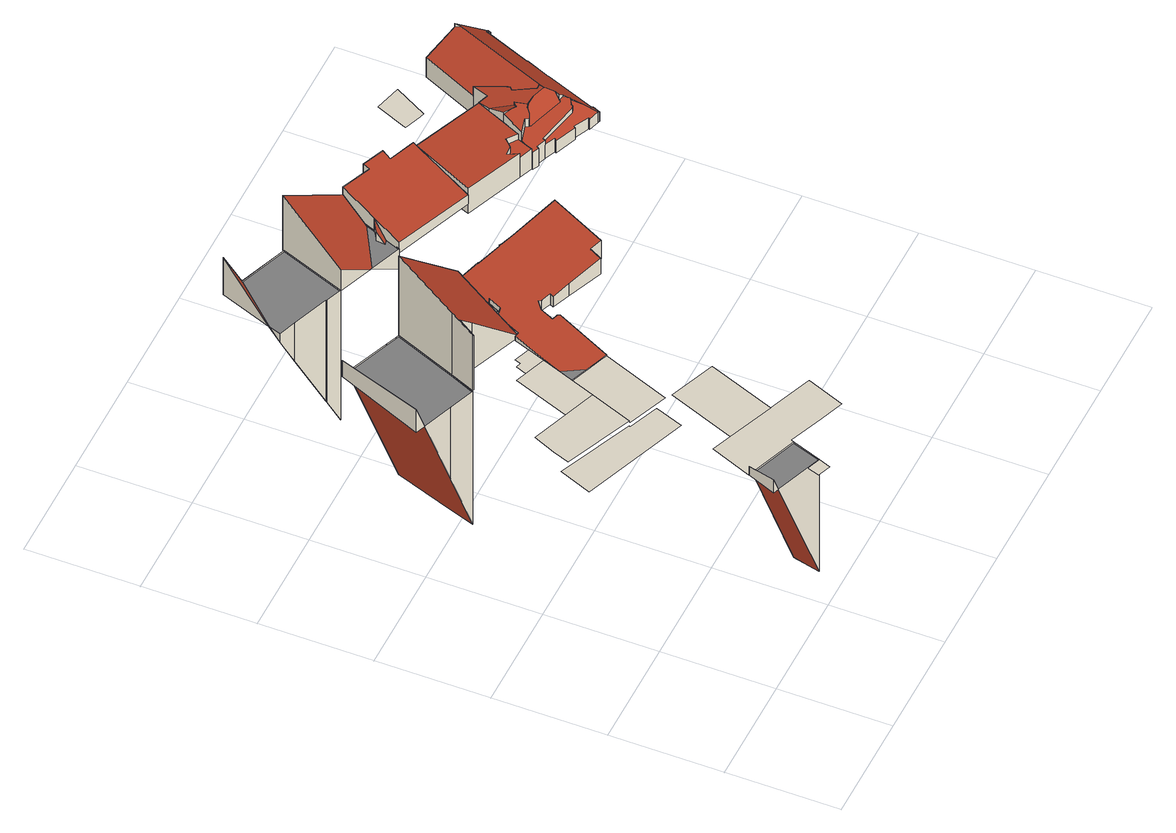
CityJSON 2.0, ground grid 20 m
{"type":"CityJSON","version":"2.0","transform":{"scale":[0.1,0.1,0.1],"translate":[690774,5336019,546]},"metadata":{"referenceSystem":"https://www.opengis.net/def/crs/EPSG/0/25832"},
"CityObjects":{
"building1":{"type":"Building","attributes":{"area_m2":55.53,"max_x":690797.88,"max_y":5336030,"min_x":690786.38,"min_y":5336021.5,"rf_extrusion_mode":"standard","rf_force_lod11":false,"rf_h_ground":576.92,"rf_h_pc_98p":0,"rf_h_roof_50p":577.88,"rf_h_roof_70p":578.38,"rf_h_roof_max":578.83,"rf_h_roof_min":576.83,"rf_is_glass_roof":false,"rf_nodata_frac":0.86,"rf_nodata_r":0,"rf_pc_select":"_HIGHEST_YET_INSUFFICIENT_COVERAGE","rf_pc_year":2026,"rf_pointcloud_unusable":false,"rf_pt_density":82.58,"rf_ridgelines":0,"rf_rmse_lod22":0.312,"rf_roof_planes":2,"rf_roof_type":"slanted","rf_success":true,"rf_t_run":2,"rf_volume_lod22":-642.86,"source_file":"690_5336.gml"},"children":["building1-1"]},
"building1-1":{"type":"BuildingPart","parents":["building1"],"geometry":[{"type":"MultiSurface","lod":"2.2","boundaries":[[[0,1,2,3]],[[1,4,5]],[[6,2,5]],[[2,6,7,3]],[[8,0,9]],[[3,7,9]],[[4,1,0,8]],[[4,8,9,7,6,5]]],"semantics":{"surfaces":[{"type":"GroundSurface"},{"type":"WallSurface","on_footprint_edge":true},{"type":"RoofSurface","rf_azimuth":107.86,"rf_h_roof_50p":565.72,"rf_h_roof_70p":571.41,"rf_h_roof_max":580.19,"rf_h_roof_min":550.84,"rf_slope":70.1}],"values":[0,1,1,1,1,1,1,2]}}]},
"building2":{"type":"Building","attributes":{"area_m2":118.25,"max_x":690795.81,"max_y":5336057,"min_x":690774.81,"min_y":5336044,"rf_extrusion_mode":"skip","rf_force_lod11":false,"rf_h_ground":577.03,"rf_h_pc_98p":0,"rf_h_roof_50p":0,"rf_h_roof_70p":0,"rf_h_roof_max":0,"rf_h_roof_min":0,"rf_is_glass_roof":false,"rf_nodata_frac":0.964,"rf_nodata_r":0,"rf_pc_select":"_HIGHEST_YET_INSUFFICIENT_COVERAGE","rf_pc_year":2026,"rf_pointcloud_unusable":true,"rf_pt_density":4,"rf_roof_planes":0,"rf_roof_type":"no points","rf_success":true,"rf_t_run":0,"source_file":"690_5336.gml"},"geometry":[{"type":"MultiSurface","lod":"0","boundaries":[[[10,11,12,13,14,15,16]]]}]},
"building3":{"type":"Building","attributes":{"area_m2":5.8,"max_x":690795.94,"max_y":5336022.5,"min_x":690792.81,"min_y":5336019,"rf_extrusion_mode":"skip","rf_force_lod11":false,"rf_h_ground":576.92,"rf_h_pc_98p":0,"rf_h_roof_50p":0,"rf_h_roof_70p":0,"rf_h_roof_max":0,"rf_h_roof_min":0,"rf_is_glass_roof":false,"rf_nodata_frac":1,"rf_nodata_r":0,"rf_pc_select":"_HIGHEST_YET_INSUFFICIENT_COVERAGE","rf_pc_year":0,"rf_pointcloud_unusable":true,"rf_pt_density":0,"rf_roof_planes":0,"rf_roof_type":"no points","rf_success":true,"rf_t_run":0,"source_file":"690_5336.gml"},"geometry":[{"type":"MultiSurface","lod":"0","boundaries":[[[3,17,18,19]]]}]},
"building4":{"type":"Building","attributes":{"area_m2":101.1,"max_x":690793.38,"max_y":5336063.5,"min_x":690778.38,"min_y":5336051.5,"rf_extrusion_mode":"skip","rf_force_lod11":false,"rf_h_ground":578.12,"rf_h_pc_98p":0,"rf_h_roof_50p":0,"rf_h_roof_70p":0,"rf_h_roof_max":0,"rf_h_roof_min":0,"rf_is_glass_roof":false,"rf_nodata_frac":0.968,"rf_nodata_r":0,"rf_pc_select":"_HIGHEST_YET_INSUFFICIENT_COVERAGE","rf_pc_year":2026,"rf_pointcloud_unusable":true,"rf_pt_density":4,"rf_roof_planes":0,"rf_roof_type":"no points","rf_success":true,"rf_t_run":0,"source_file":"690_5336.gml"},"geometry":[{"type":"MultiSurface","lod":"0","boundaries":[[[20,21,22,23,24]]]}]},
"building5":{"type":"Building","attributes":{"area_m2":160.46,"max_x":690811.12,"max_y":5336037.5,"min_x":690788.38,"min_y":5336023,"rf_extrusion_mode":"skip","rf_force_lod11":false,"rf_h_ground":576.92,"rf_h_pc_98p":0,"rf_h_roof_50p":0,"rf_h_roof_70p":0,"rf_h_roof_max":0,"rf_h_roof_min":0,"rf_is_glass_roof":false,"rf_nodata_frac":0.988,"rf_nodata_r":0,"rf_pc_select":"_HIGHEST_YET_INSUFFICIENT_COVERAGE","rf_pc_year":2026,"rf_pointcloud_unusable":true,"rf_pt_density":4,"rf_roof_planes":0,"rf_roof_type":"no points","rf_success":true,"rf_t_run":0,"source_file":"690_5336.gml"},"geometry":[{"type":"MultiSurface","lod":"0","boundaries":[[[25,26,27,28,29,30,31]]]}]},
"building6":{"type":"Building","attributes":{"area_m2":212.73,"max_x":690792.81,"max_y":5336096.5,"min_x":690774.56,"min_y":5336076.5,"rf_extrusion_mode":"standard","rf_force_lod11":false,"rf_h_ground":578.22,"rf_h_pc_98p":0,"rf_h_roof_50p":581.12,"rf_h_roof_70p":581.58,"rf_h_roof_max":582.38,"rf_h_roof_min":580.12,"rf_is_glass_roof":false,"rf_nodata_frac":0.912,"rf_nodata_r":0,"rf_pc_select":"_HIGHEST_YET_INSUFFICIENT_COVERAGE","rf_pc_year":2026,"rf_pointcloud_unusable":false,"rf_pt_density":33.71,"rf_ridgelines":0,"rf_rmse_lod22":0.27,"rf_roof_planes":2,"rf_roof_type":"slanted","rf_success":true,"rf_t_run":4,"rf_volume_lod22":-2792.94,"source_file":"690_5336.gml"},"children":["building6-1"]},
"building6-1":{"type":"BuildingPart","parents":["building6"],"geometry":[{"type":"MultiSurface","lod":"2.2","boundaries":[[[32,33,34,35,36,37,38,39]],[[36,40,41,37]],[[37,41,42,38]],[[43,39,44]],[[38,42,44]],[[45,33,46]],[[32,47,46]],[[35,48,40,36]],[[34,49,48,35]],[[33,45,49,34]],[[47,32,39,43]],[[47,43,44,42,41,40,48,49,45,46]]],"semantics":{"surfaces":[{"type":"GroundSurface"},{"type":"WallSurface","on_footprint_edge":true},{"type":"RoofSurface","rf_azimuth":110.71,"rf_h_roof_50p":565.32,"rf_h_roof_70p":572.49,"rf_h_roof_max":583.74,"rf_h_roof_min":546.73,"rf_slope":70.15}],"values":[0,1,1,1,1,1,1,1,1,1,1,2]}}]},
"building7":{"type":"Building","attributes":{"area_m2":65.28,"max_x":690797.19,"max_y":5336071,"min_x":690787.69,"min_y":5336059,"rf_extrusion_mode":"standard","rf_force_lod11":false,"rf_h_ground":578.12,"rf_h_pc_98p":0,"rf_h_roof_50p":578.12,"rf_h_roof_70p":578.12,"rf_h_roof_max":578.22,"rf_h_roof_min":578.03,"rf_is_glass_roof":false,"rf_nodata_frac":0.935,"rf_nodata_r":0,"rf_pc_select":"_HIGHEST_YET_INSUFFICIENT_COVERAGE","rf_pc_year":2026,"rf_pointcloud_unusable":false,"rf_pt_density":18.12,"rf_ridgelines":0,"rf_rmse_lod22":0,"rf_roof_planes":1,"rf_roof_type":"slanted","rf_success":true,"rf_t_run":1,"rf_volume_lod22":0,"source_file":"690_5336.gml"},"geometry":[{"type":"MultiSurface","lod":"0","boundaries":[[[50,22,51,52]]]}]},
"building8":{"type":"Building","attributes":{"area_m2":98.35,"max_x":690802.12,"max_y":5336063,"min_x":690790.44,"min_y":5336048.5,"rf_extrusion_mode":"skip","rf_force_lod11":false,"rf_h_ground":578.03,"rf_h_pc_98p":0,"rf_h_roof_50p":0,"rf_h_roof_70p":0,"rf_h_roof_max":0,"rf_h_roof_min":0,"rf_is_glass_roof":false,"rf_nodata_frac":0.941,"rf_nodata_r":0,"rf_pc_select":"_HIGHEST_YET_INSUFFICIENT_COVERAGE","rf_pc_year":2026,"rf_pointcloud_unusable":true,"rf_pt_density":4,"rf_roof_planes":0,"rf_roof_type":"no points","rf_success":true,"rf_t_run":0,"source_file":"690_5336.gml"},"geometry":[{"type":"MultiSurface","lod":"0","boundaries":[[[53,54,55,56]]]}]},
"building9":{"type":"Building","attributes":{"area_m2":113.41,"max_x":690807.62,"max_y":5336048,"min_x":690794.75,"min_y":5336033,"rf_extrusion_mode":"skip","rf_force_lod11":false,"rf_h_ground":576.97,"rf_h_pc_98p":0,"rf_h_roof_50p":0,"rf_h_roof_70p":0,"rf_h_roof_max":0,"rf_h_roof_min":0,"rf_is_glass_roof":false,"rf_nodata_frac":0.965,"rf_nodata_r":0,"rf_pc_select":"_HIGHEST_YET_INSUFFICIENT_COVERAGE","rf_pc_year":2026,"rf_pointcloud_unusable":true,"rf_pt_density":4,"rf_roof_planes":0,"rf_roof_type":"no points","rf_success":true,"rf_t_run":0,"source_file":"690_5336.gml"},"geometry":[{"type":"MultiSurface","lod":"0","boundaries":[[[57,58,59,60]]]}]},
"building10":{"type":"Building","attributes":{"area_m2":12.14,"max_x":690798.31,"max_y":5336073,"min_x":690793.38,"min_y":5336069,"rf_extrusion_mode":"skip","rf_force_lod11":false,"rf_h_ground":578.12,"rf_h_pc_98p":0,"rf_h_roof_50p":0,"rf_h_roof_70p":0,"rf_h_roof_max":0,"rf_h_roof_min":0,"rf_is_glass_roof":false,"rf_nodata_frac":0.958,"rf_nodata_r":0,"rf_pc_select":"_HIGHEST_YET_INSUFFICIENT_COVERAGE","rf_pc_year":2026,"rf_pointcloud_unusable":true,"rf_pt_density":4,"rf_roof_planes":0,"rf_roof_type":"no points","rf_success":true,"rf_t_run":0,"source_file":"690_5336.gml"},"geometry":[{"type":"MultiSurface","lod":"0","boundaries":[[[61,51,62,63,64,65]]]}]},
"building11":{"type":"Building","attributes":{"area_m2":177.84,"max_x":690805,"max_y":5336092,"min_x":690786.44,"min_y":5336074.5,"rf_extrusion_mode":"standard","rf_force_lod11":false,"rf_h_ground":578.38,"rf_h_pc_98p":0,"rf_h_roof_50p":581.22,"rf_h_roof_70p":581.42,"rf_h_roof_max":581.67,"rf_h_roof_min":579.47,"rf_is_glass_roof":false,"rf_nodata_frac":0.924,"rf_nodata_r":0,"rf_pc_select":"_HIGHEST_YET_INSUFFICIENT_COVERAGE","rf_pc_year":2026,"rf_pointcloud_unusable":false,"rf_pt_density":17.33,"rf_ridgelines":0,"rf_rmse_lod22":0.298,"rf_roof_planes":2,"rf_roof_type":"slanted","rf_success":true,"rf_t_run":1,"rf_volume_lod22":1622.3,"source_file":"690_5336.gml"},"children":["building11-1"]},
"building11-1":{"type":"BuildingPart","parents":["building11"],"geometry":[{"type":"Solid","lod":"2.2","boundaries":[[[[66,67,68,69,70,71,72,73]],[[74,72,71,75]],[[75,71,70,76]],[[77,68,67,78]],[[79,69,68,77]],[[80,73,72,74]],[[76,70,69,79]],[[81,66,73,80]],[[78,67,66,81]],[[78,81,80,74,75,76,79,77]]]],"semantics":{"surfaces":[{"type":"GroundSurface"},{"type":"WallSurface","on_footprint_edge":true},{"type":"RoofSurface","rf_azimuth":130.12,"rf_h_roof_50p":587.73,"rf_h_roof_70p":590.42,"rf_h_roof_max":596.21,"rf_h_roof_min":579.1,"rf_slope":46.27}],"values":[[0,1,1,1,1,1,1,1,1,2]]}}]},
"building12":{"type":"Building","attributes":{"area_m2":165.88,"max_x":690801.81,"max_y":5336120.5,"min_x":690784.88,"min_y":5336104,"rf_extrusion_mode":"standard","rf_force_lod11":false,"rf_h_ground":579.03,"rf_h_pc_98p":0,"rf_h_roof_50p":580.22,"rf_h_roof_70p":580.97,"rf_h_roof_max":581.78,"rf_h_roof_min":578.62,"rf_is_glass_roof":false,"rf_nodata_frac":0.914,"rf_nodata_r":0,"rf_pc_select":"_HIGHEST_YET_INSUFFICIENT_COVERAGE","rf_pc_year":2026,"rf_pointcloud_unusable":false,"rf_pt_density":30.25,"rf_ridgelines":0,"rf_rmse_lod22":0.912,"rf_roof_planes":1,"rf_roof_type":"slanted","rf_success":true,"rf_t_run":2,"rf_volume_lod22":-1729.1,"source_file":"690_5336.gml"},"children":["building12-1"]},
"building12-1":{"type":"BuildingPart","parents":["building12"],"geometry":[{"type":"MultiSurface","lod":"2.2","boundaries":[[[82,83,84,85,86,87,88]],[[82,89,90,83]],[[83,90,91,84]],[[92,85,93]],[[84,91,93]],[[94,86,95]],[[85,92,95]],[[88,96,89,82]],[[87,97,96,88]],[[86,94,97,87]],[[97,94,95,92,93,91,90,89,96]]],"semantics":{"surfaces":[{"type":"GroundSurface"},{"type":"WallSurface","on_footprint_edge":true},{"type":"RoofSurface","rf_azimuth":132.69,"rf_h_roof_50p":568.97,"rf_h_roof_70p":574.62,"rf_h_roof_max":587.15,"rf_h_roof_min":550.66,"rf_slope":65.3}],"values":[0,1,1,1,1,1,1,1,1,1,2]}}]},
"building13":{"type":"Building","attributes":{"area_m2":359.8,"max_x":690824.88,"max_y":5336087.5,"min_x":690795,"min_y":5336060.5,"rf_extrusion_mode":"standard","rf_force_lod11":false,"rf_h_ground":578.08,"rf_h_pc_98p":0,"rf_h_roof_50p":578.67,"rf_h_roof_70p":579.33,"rf_h_roof_max":581.08,"rf_h_roof_min":578.03,"rf_is_glass_roof":false,"rf_nodata_frac":0.894,"rf_nodata_r":0,"rf_pc_select":"_HIGHEST_YET_INSUFFICIENT_COVERAGE","rf_pc_year":2026,"rf_pointcloud_unusable":false,"rf_pt_density":47.19,"rf_ridgelines":0,"rf_rmse_lod22":0.365,"rf_roof_planes":6,"rf_roof_type":"slanted","rf_success":true,"rf_t_run":14,"rf_volume_lod22":981.04,"source_file":"690_5336.gml"},"children":["building13-1"]},
"building13-1":{"type":"BuildingPart","parents":["building13"],"geometry":[{"type":"MultiSurface","lod":"2.2","boundaries":[[[98,99,100,101,102,103,104,105,106,107,108,109,110,111,112,113,114,115,116,117,118,119,120,121,122,123,124]],[[125,110,109,126]],[[127,116,115,128]],[[129,117,116,127]],[[130,113,112,131]],[[132,114,113,130]],[[128,115,114,132]],[[126,109,108,133]],[[134,135,136]],[[133,137,136]],[[138,99,98,139]],[[131,112,111,140]],[[140,111,110,125]],[[141,102,101,142]],[[139,98,124,143]],[[144,106,105,145]],[[146,107,106,144]],[[145,105,104,147]],[[148,103,149]],[[102,141,149]],[[147,104,150]],[[103,148,150]],[[142,101,100,151]],[[151,100,99,138]],[[143,124,123,152]],[[152,123,122,153]],[[153,122,121,154]],[[154,121,120,155]],[[156,118,117,129]],[[157,119,118,156]],[[155,120,119,157]],[[135,134,158,159]],[[137,133,108,107,146,160]],[[160,146,161]],[[159,158,161]],[[160,161,158,134,136,137]],[[159,161,146,144,145,147,150,148,149,141,142,151,138,139,143,152,153,154,155,157,156,129,127,128,132,130,131,140,125,126,133,136,135]]],"semantics":{"surfaces":[{"type":"GroundSurface"},{"type":"WallSurface","on_footprint_edge":true},{"type":"WallSurface","on_footprint_edge":false},{"type":"RoofSurface","rf_azimuth":112.98,"rf_h_roof_50p":580.41,"rf_h_roof_70p":580.54,"rf_h_roof_max":581.67,"rf_h_roof_min":579.52,"rf_slope":62.62},{"type":"RoofSurface","rf_azimuth":240.31,"rf_h_roof_50p":581.1,"rf_h_roof_70p":581.78,"rf_h_roof_max":583.7,"rf_h_roof_min":577.53,"rf_slope":10.42}],"values":[0,1,1,1,1,1,1,1,2,2,1,1,1,1,1,1,1,1,1,1,1,1,1,1,1,1,1,1,1,1,1,2,1,2,2,3,4]}}]},
"building14":{"type":"Building","attributes":{"area_m2":167.84,"max_x":690814.25,"max_y":5336116,"min_x":690797.38,"min_y":5336099.5,"rf_extrusion_mode":"standard","rf_force_lod11":false,"rf_h_ground":578.88,"rf_h_pc_98p":0,"rf_h_roof_50p":0,"rf_h_roof_70p":0,"rf_h_roof_max":0,"rf_h_roof_min":0,"rf_is_glass_roof":false,"rf_nodata_frac":0.878,"rf_nodata_r":0,"rf_pc_select":"_HIGHEST_YET_INSUFFICIENT_COVERAGE","rf_pc_year":2026,"rf_pointcloud_unusable":false,"rf_pt_density":35.76,"rf_ridgelines":0,"rf_rmse_lod22":0.505,"rf_roof_planes":3,"rf_roof_type":"slanted","rf_success":true,"rf_t_run":6,"rf_volume_lod22":653.17,"source_file":"690_5336.gml"},"children":["building14-1"]},
"building14-1":{"type":"BuildingPart","parents":["building14"],"geometry":[{"type":"MultiSurface","lod":"2.2","boundaries":[[[162,163,164,165,166]],[[167,165,168]],[[164,169,168]],[[170,165,167,171,172]],[[173,163,162,174]],[[169,164,163,173]],[[175,166,176]],[[165,170,176]],[[166,177,178,179]],[[174,162,179]],[[175,177,166]],[[172,171,178,177]],[[178,171,167,168,169,173,174,179]],[[172,177,175,176,170]]],"semantics":{"surfaces":[{"type":"GroundSurface"},{"type":"WallSurface","on_footprint_edge":true},{"type":"WallSurface","on_footprint_edge":false},{"type":"RoofSurface","rf_azimuth":150.63,"rf_h_roof_50p":583.02,"rf_h_roof_70p":584.97,"rf_h_roof_max":591.31,"rf_h_roof_min":574.92,"rf_slope":42.54},{"type":"RoofSurface","rf_azimuth":163.16,"rf_h_roof_50p":580.1,"rf_h_roof_70p":580.79,"rf_h_roof_max":581.74,"rf_h_roof_min":578.53,"rf_slope":54.95}],"values":[0,1,1,2,1,1,1,1,1,1,1,2,3,4]}}]},
"building15":{"type":"Building","attributes":{"area_m2":195.93,"max_x":690828.19,"max_y":5336111,"min_x":690809.56,"min_y":5336094,"rf_extrusion_mode":"standard","rf_force_lod11":false,"rf_h_ground":577.97,"rf_h_pc_98p":0,"rf_h_roof_50p":0,"rf_h_roof_70p":0,"rf_h_roof_max":0,"rf_h_roof_min":0,"rf_is_glass_roof":false,"rf_nodata_frac":0.898,"rf_nodata_r":0,"rf_pc_select":"_HIGHEST_YET_INSUFFICIENT_COVERAGE","rf_pc_year":2026,"rf_pointcloud_unusable":false,"rf_pt_density":18.1,"rf_ridgelines":0,"rf_rmse_lod22":0.674,"rf_roof_planes":3,"rf_roof_type":"slanted","rf_success":true,"rf_t_run":3,"rf_volume_lod22":728.68,"source_file":"690_5336.gml"},"children":["building15-1"]},
"building15-1":{"type":"BuildingPart","parents":["building15"],"geometry":[{"type":"Solid","lod":"2.2","boundaries":[[[[180,181,182,183,184,185,186,187]],[[188,186,185,189]],[[190,187,186,188]],[[189,185,184,191]],[[191,184,183,192]],[[193,181,180,194]],[[192,183,182,195]],[[195,182,181,193]],[[194,180,187,190]],[[194,190,188,189,191,192,195,193]]]],"semantics":{"surfaces":[{"type":"GroundSurface"},{"type":"WallSurface","on_footprint_edge":true},{"type":"RoofSurface","rf_azimuth":193.87,"rf_h_roof_50p":581.74,"rf_h_roof_70p":582.35,"rf_h_roof_max":583.51,"rf_h_roof_min":580.07,"rf_slope":13.07}],"values":[[0,1,1,1,1,1,1,1,1,2]]}}]},
"building16":{"type":"Building","attributes":{"area_m2":160.98,"max_x":690840.81,"max_y":5336104.5,"min_x":690823.75,"min_y":5336088.5,"rf_extrusion_mode":"standard","rf_force_lod11":false,"rf_h_ground":575.78,"rf_h_pc_98p":0,"rf_h_roof_50p":581.58,"rf_h_roof_70p":582.12,"rf_h_roof_max":582.53,"rf_h_roof_min":580.12,"rf_is_glass_roof":false,"rf_nodata_frac":0.752,"rf_nodata_r":0,"rf_pc_select":"_HIGHEST_YET_INSUFFICIENT_COVERAGE","rf_pc_year":2026,"rf_pointcloud_unusable":false,"rf_pt_density":118.65,"rf_ridgelines":0,"rf_rmse_lod22":0.515,"rf_roof_planes":9,"rf_roof_type":"slanted","rf_success":true,"rf_t_run":16,"rf_volume_lod22":967.8,"source_file":"690_5336.gml"},"children":["building16-1"]},
"building16-1":{"type":"BuildingPart","parents":["building16"],"geometry":[{"type":"Solid","lod":"2.2","boundaries":[[[[196,197,198,199,200,201]],[[202,201,200,203]],[[204,196,201,202]],[[205,206,207,208]],[[209,210,206,205]],[[203,200,199,211,212]],[[212,211,210,209]],[[211,199,198,213]],[[213,198,197,214]],[[208,207,214,215]],[[215,214,197,196,204]],[[214,207,206,210,211,213]],[[215,204,202,203,212,209,205,208]]]],"semantics":{"surfaces":[{"type":"GroundSurface"},{"type":"WallSurface","on_footprint_edge":true},{"type":"WallSurface","on_footprint_edge":false},{"type":"RoofSurface","rf_azimuth":260.22,"rf_h_roof_50p":580.16,"rf_h_roof_70p":580.17,"rf_h_roof_max":581.53,"rf_h_roof_min":580.08,"rf_slope":1.76},{"type":"RoofSurface","rf_azimuth":185.57,"rf_h_roof_50p":581.91,"rf_h_roof_70p":582.13,"rf_h_roof_max":582.6,"rf_h_roof_min":581.25,"rf_slope":5.71}],"values":[[0,1,1,2,2,1,2,1,1,2,1,3,4]]}}]},
"building17":{"type":"Building","attributes":{"area_m2":28.83,"max_x":690843.75,"max_y":5336116,"min_x":690836.75,"min_y":5336109,"rf_extrusion_mode":"skip","rf_force_lod11":false,"rf_h_ground":575.97,"rf_h_pc_98p":0,"rf_h_roof_50p":0,"rf_h_roof_70p":0,"rf_h_roof_max":0,"rf_h_roof_min":0,"rf_is_glass_roof":false,"rf_nodata_frac":0.93,"rf_nodata_r":0,"rf_pc_select":"_HIGHEST_YET_INSUFFICIENT_COVERAGE","rf_pc_year":2026,"rf_pointcloud_unusable":true,"rf_pt_density":4,"rf_roof_planes":0,"rf_roof_type":"no points","rf_success":true,"rf_t_run":0,"source_file":"690_5336.gml"},"geometry":[{"type":"MultiSurface","lod":"0","boundaries":[[[216,217,218,219,220,221]]]}]},
"building18":{"type":"Building","attributes":{"area_m2":337.88,"max_x":690859.69,"max_y":5336112,"min_x":690836.62,"min_y":5336083,"rf_extrusion_mode":"standard","rf_force_lod11":false,"rf_h_ground":575.78,"rf_h_pc_98p":0,"rf_h_roof_50p":581.97,"rf_h_roof_70p":582.67,"rf_h_roof_max":583.58,"rf_h_roof_min":578.42,"rf_h_roof_ridge":583.52,"rf_is_glass_roof":false,"rf_nodata_frac":0.0599,"rf_nodata_r":0,"rf_pc_select":"PREFERRED_AND_LATEST","rf_pc_year":2026,"rf_pointcloud_unusable":false,"rf_pt_density":1098.19,"rf_ridgelines":11,"rf_rmse_lod22":0.361,"rf_roof_planes":33,"rf_roof_type":"slanted","rf_success":true,"rf_t_run":177,"rf_volume_lod22":1909.88,"source_file":"690_5336.gml"},"children":["building18-1"]},
"building18-1":{"type":"BuildingPart","parents":["building18"],"geometry":[{"type":"Solid","lod":"2.2","boundaries":[[[[222,223,224,225,226,227,228,229,230,231,232,233,234,235,236,237,238,196,239,240,241,242,243,244,245,246,247,248,249,250]],[[251,237,236,252,253]],[[254,244,243,255]],[[256,245,244,254]],[[255,243,242,257,258]],[[259,241,240,260]],[[261,262,263,264]],[[264,263,265,266]],[[267,230,229,268]],[[268,229,228,269]],[[270,239,196,271]],[[272,260,240,239,270]],[[273,235,234,274]],[[274,234,233,275]],[[252,236,235,273]],[[276,277,278]],[[279,251,278]],[[280,281,277,276]],[[282,231,230,267]],[[283,227,226,284]],[[285,248,247,286]],[[266,265,260,272]],[[287,224,223,288]],[[286,247,246,289]],[[289,246,245,256]],[[290,291,292,293]],[[294,238,237,251,279]],[[295,250,249,296]],[[296,249,248,285]],[[297,225,224,287]],[[284,226,225,297]],[[298,299,300,301]],[[293,292,299,298]],[[302,303,304]],[[303,302,305,306,307]],[[305,302,308]],[[309,310,311]],[[307,306,311]],[[312,313,314,315]],[[253,252,316,317]],[[271,196,238,294]],[[318,319,320,321]],[[322,323,324]],[[319,318,324]],[[281,280,325]],[[315,314,326,327]],[[321,320,328]],[[269,228,227,283]],[[329,232,231,282]],[[330,329,291,290]],[[275,233,232,329,330]],[[257,242,241,259]],[[258,257,331]],[[332,333,313,312]],[[301,300,334,310,309]],[[310,334,335]],[[317,316,336,337]],[[337,336,338,339,340]],[[323,322,262,261]],[[327,326,341]],[[340,339,333,332]],[[339,338,342]],[[343,222,250,295]],[[288,223,222,343]],[[281,294,279,278,277]],[[262,322,324,318,331,257,259,260,265,263]],[[327,341,320,319,324,323,261,264,266,272,270,271,294,281,325,315]],[[340,332,312,315,325,280,276,278,251,253,317,337]],[[342,338,336,316,252,273,274,275,330,290,293,298,301,309,311,306,305,308]],[[339,342,308,302,304,328,320,341,326,314,313,333]],[[297,335,334,300,299,292,291,329,282,267,268,269,283,284]],[[288,343,295,296,285,286,289,256,254,255,258,331,318,321,328,304,303,307,311,310,335,297,287]]]],"semantics":{"surfaces":[{"type":"GroundSurface"},{"type":"WallSurface","on_footprint_edge":true},{"type":"WallSurface","on_footprint_edge":false},{"type":"RoofSurface","rf_azimuth":49.11,"rf_h_roof_50p":583.02,"rf_h_roof_70p":583.21,"rf_h_roof_max":583.69,"rf_h_roof_min":582.52,"rf_slope":26.66},{"type":"RoofSurface","rf_azimuth":291.59,"rf_h_roof_50p":582.08,"rf_h_roof_70p":582.7,"rf_h_roof_max":584.1,"rf_h_roof_min":579.81,"rf_slope":27.92},{"type":"RoofSurface","rf_azimuth":347.15,"rf_h_roof_50p":582.71,"rf_h_roof_70p":582.92,"rf_h_roof_max":583.71,"rf_h_roof_min":582.09,"rf_slope":6.86},{"type":"RoofSurface","rf_azimuth":195.47,"rf_h_roof_50p":583.2,"rf_h_roof_70p":583.38,"rf_h_roof_max":583.71,"rf_h_roof_min":582.53,"rf_slope":18.72},{"type":"RoofSurface","rf_azimuth":207.2,"rf_h_roof_50p":580.62,"rf_h_roof_70p":580.83,"rf_h_roof_max":582.76,"rf_h_roof_min":579.74,"rf_slope":17.72},{"type":"RoofSurface","rf_azimuth":201.67,"rf_h_roof_50p":582.34,"rf_h_roof_70p":582.76,"rf_h_roof_max":583.7,"rf_h_roof_min":581.14,"rf_slope":42.61},{"type":"RoofSurface","rf_azimuth":197.53,"rf_h_roof_50p":579.16,"rf_h_roof_70p":579.41,"rf_h_roof_max":581.07,"rf_h_roof_min":578.33,"rf_slope":35.73},{"type":"RoofSurface","rf_azimuth":111.37,"rf_h_roof_50p":580.87,"rf_h_roof_70p":582.02,"rf_h_roof_max":584.1,"rf_h_roof_min":577.66,"rf_slope":42.01}],"values":[[0,1,1,1,1,1,2,2,1,1,1,1,1,1,1,2,2,2,1,1,1,2,1,1,1,2,1,1,1,1,1,2,2,2,2,2,2,2,2,2,1,2,2,2,2,2,2,1,1,2,1,1,2,2,2,2,2,2,2,2,2,2,1,1,3,4,5,6,7,8,9,10]]}}]}
},
"vertices":[
[124,59,309],[144,110,309],[238,76,309],[220,24,309],[144,110,329],[151,108,309],[238,76,50],[220,24,57],[124,59,338],[134,56,309],
[8,324,310],[199,251,310],[218,301,310],[164,323,310],[165,325,310],[44,376,310],[31,382,310],
[196,33,309],[188,11,309],[211,2,309],
[44,376,321],[165,325,321],[194,400,321],[72,445,321],[55,405,321],
[173,185,309],[144,111,309],[239,76,309],[241,81,309],[302,57,309],[345,41,309],[371,108,309],
[71,775,322],[163,740,322],[183,732,322],[188,730,322],[143,619,322],[124,575,322],[78,592,322],[6,619,322],[143,619,18],[124,575,23],[78,592,160],[6,619,374],[23,612,322],[163,740,86],[83,771,322],[71,775,357],[188,730,10],[183,732,25],
[137,421,321],[232,501,321],[175,522,321],
[235,294,320],[281,415,320],[210,442,320],[164,323,320],
[291,139,310],[336,259,310],[254,291,310],[208,171,310],
[194,515,321],[243,532,321],[215,542,321],[211,531,321],[201,534,321],
[165,594,324],[139,604,324],[126,574,324],[124,575,324],[143,619,324],[188,730,324],[310,683,324],[259,557,324],[310,683,372],[188,730,501],[143,619,463],[126,574,446],[139,604,456],[124,575,448],[259,557,328],[165,594,429],
[205,862,330],[140,887,330],[109,898,330],[152,1014,330],[278,966,330],[234,850,330],[205,861,330],[205,862,104],[140,887,244],[109,898,311],[152,1014,413],[117,921,330],[278,966,140],[190,999,330],[205,861,103],[234,850,40],
[315,543,321],[306,519,321],[316,515,321],[318,511,321],[281,415,321],[210,443,321],[236,512,321],[253,559,321],[259,557,321],[276,600,321],[285,620,321],[310,683,321],[352,667,321],[352,666,321],[395,649,321],[396,650,321],[401,647,321],[423,638,321],[509,605,321],[471,509,321],[449,517,321],[440,496,321],[376,522,321],[344,535,321],[347,541,321],[330,548,321],[327,553,321],[352,667,358],[310,683,352],[509,605,377],[423,638,366],[471,509,362],[396,650,363],[395,649,363],[401,647,364],[285,620,343],[299,624,329],[299,624,345],[289,621,343],[285,620,351],[306,519,337],[315,543,340],[352,666,358],[281,415,323],[318,511,338],[327,553,343],[259,557,333],[253,559,332],[276,600,339],[236,512,325],[210,443,314],[261,423,321],[226,484,321],[316,515,338],[330,548,343],[347,541,345],[344,535,344],[376,522,348],[449,517,360],[440,496,356],[290,601,327],[290,601,342],[276,600,350],[282,600,340],
[234,850,329],[279,969,329],[403,921,329],[376,855,329],[355,803,329],[376,855,316],[384,875,329],[403,921,357],[376,855,355],[359,844,315],[359,844,348],[279,969,451],[234,850,376],[355,803,292],[368,833,329],[355,803,293],[355,803,284],[296,826,329],
[497,748,320],[355,803,320],[403,921,320],[457,900,320],[461,912,320],[501,896,320],[494,880,320],[542,862,320],[494,880,369],[501,896,374],[542,862,368],[461,912,375],[457,900,372],[355,803,344],[497,748,340],[403,921,374],
[668,806,298],[638,725,298],[627,697,298],[602,707,298],[497,748,298],[539,856,298],[539,856,366],[497,748,355],[668,806,362],[607,725,354],[607,725,341],[619,738,342],[619,738,355],[591,724,353],[591,724,341],[602,707,341],[602,707,352],[627,697,342],[638,725,342],[638,725,354],
[666,899,300],[698,958,300],[651,971,300],[628,915,300],[627,913,300],[658,902,300],
[766,657,298],[770,655,298],[764,642,298],[762,643,298],[742,649,298],[742,651,298],[714,664,298],[713,661,298],[674,676,298],[675,679,298],[656,687,298],[639,693,298],[637,690,298],[626,695,298],[635,718,298],[649,755,298],[660,785,298],[685,799,298],[698,829,298],[743,929,298],[795,904,298],[855,875,298],[857,874,298],[855,869,298],[847,872,298],[814,789,298],[816,788,298],[799,745,298],[801,745,298],[649,755,376],[635,718,344],[635,718,363],[857,874,318],[855,875,320],[855,869,318],[795,904,372],[795,904,380],[743,929,342],[698,829,339],[709,768,368],[709,768,356],[714,773,358],[714,773,368],[714,777,357],[714,777,367],[674,676,325],[713,661,324],[714,664,325],[685,799,364],[668,806,363],[698,829,361],[626,695,336],[637,690,337],[639,693,338],[673,744,375],[673,744,374],[666,748,375],[649,755,379],[679,750,377],[679,750,370],[675,679,328],[742,651,323],[742,649,321],[816,788,324],[814,789,326],[764,642,320],[770,655,320],[847,872,326],[657,691,340],[657,691,332],[730,674,336],[730,674,346],[660,785,365],[801,745,322],[799,745,324],[762,643,321],[735,675,347],[735,675,338],[736,678,340],[736,678,348],[733,697,355],[733,697,364],[737,706,364],[733,697,353],[742,695,353],[742,695,356],[732,694,351],[746,684,351],[746,684,349],[744,689,352],[682,729,371],[682,729,365],[689,731,369],[689,731,372],[661,724,350],[661,724,367],[733,731,375],[733,731,373],[729,721,374],[729,721,375],[725,731,372],[725,731,373],[728,731,373],[688,732,372],[690,731,370],[690,731,372],[730,721,374],[656,687,329],[656,687,338],[797,894,375],[674,722,368],[674,722,356],[746,684,347],[754,667,337],[664,718,349],[664,718,366],[665,718,349],[665,718,350],[665,718,366],[705,729,373],[667,716,348],[766,657,323]
]}
